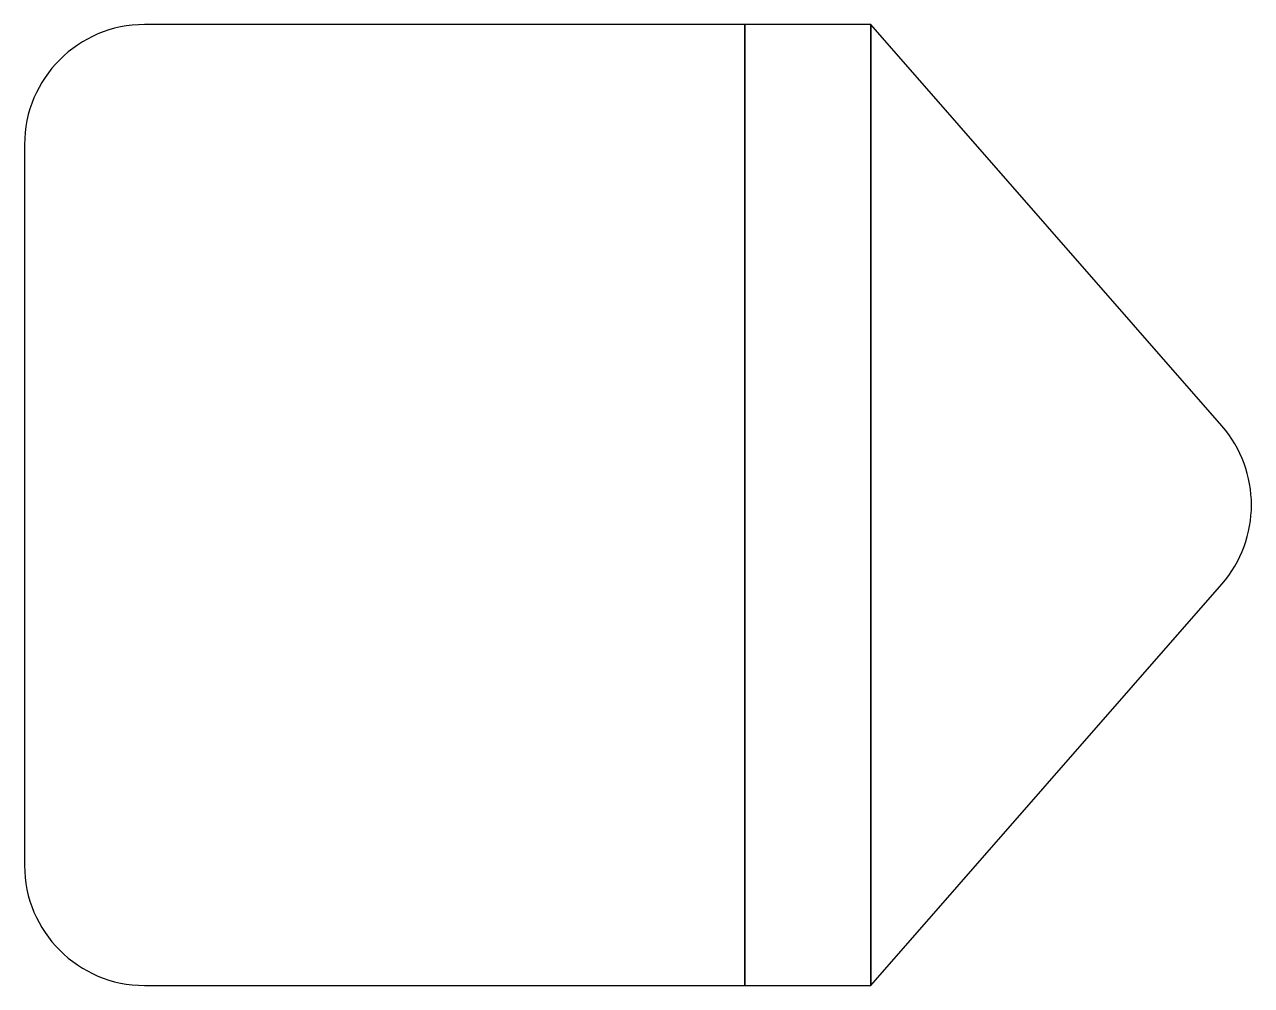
# Model space of a CAD drawing. Header units: metres. Extents: x 0 to 102, y 0 to 80.
import ezdxf

# ---------------------------------------------------------------- set-up
doc = ezdxf.new("R2010")
doc.units = ezdxf.units.M

msp = doc.modelspace()

# ---------------------------------------------------------------- linework, layer by layer
at = {"layer": 'PARAMETRIX'}
for p, q in [((60, 80), (10, 80)), ((60, 0), (60, 80)), ((70.472, 80), (60, 80)), ((60, 80), (60, 0)), ((70.472, 0), (70.472, 80)), ((99.7101, 46.585), (70.472, 80)), ((70.472, 80), (70.472, 0)), ((0, 70), (0, 10)), ((70.472, 0), (99.7101, 33.415)), ((10, 0), (60, 0)), ((60, 0), (70.472, 0))]:
    msp.add_line(p, q, dxfattribs=at)
for centre, start, end in [((10, 70), 90, 180), ((92.1843, 40), 318.8141, 41.1859), ((10, 10), 180, 270)]:
    msp.add_arc(centre, 10, start, end, dxfattribs=at)

doc.saveas('drawing.dxf')
